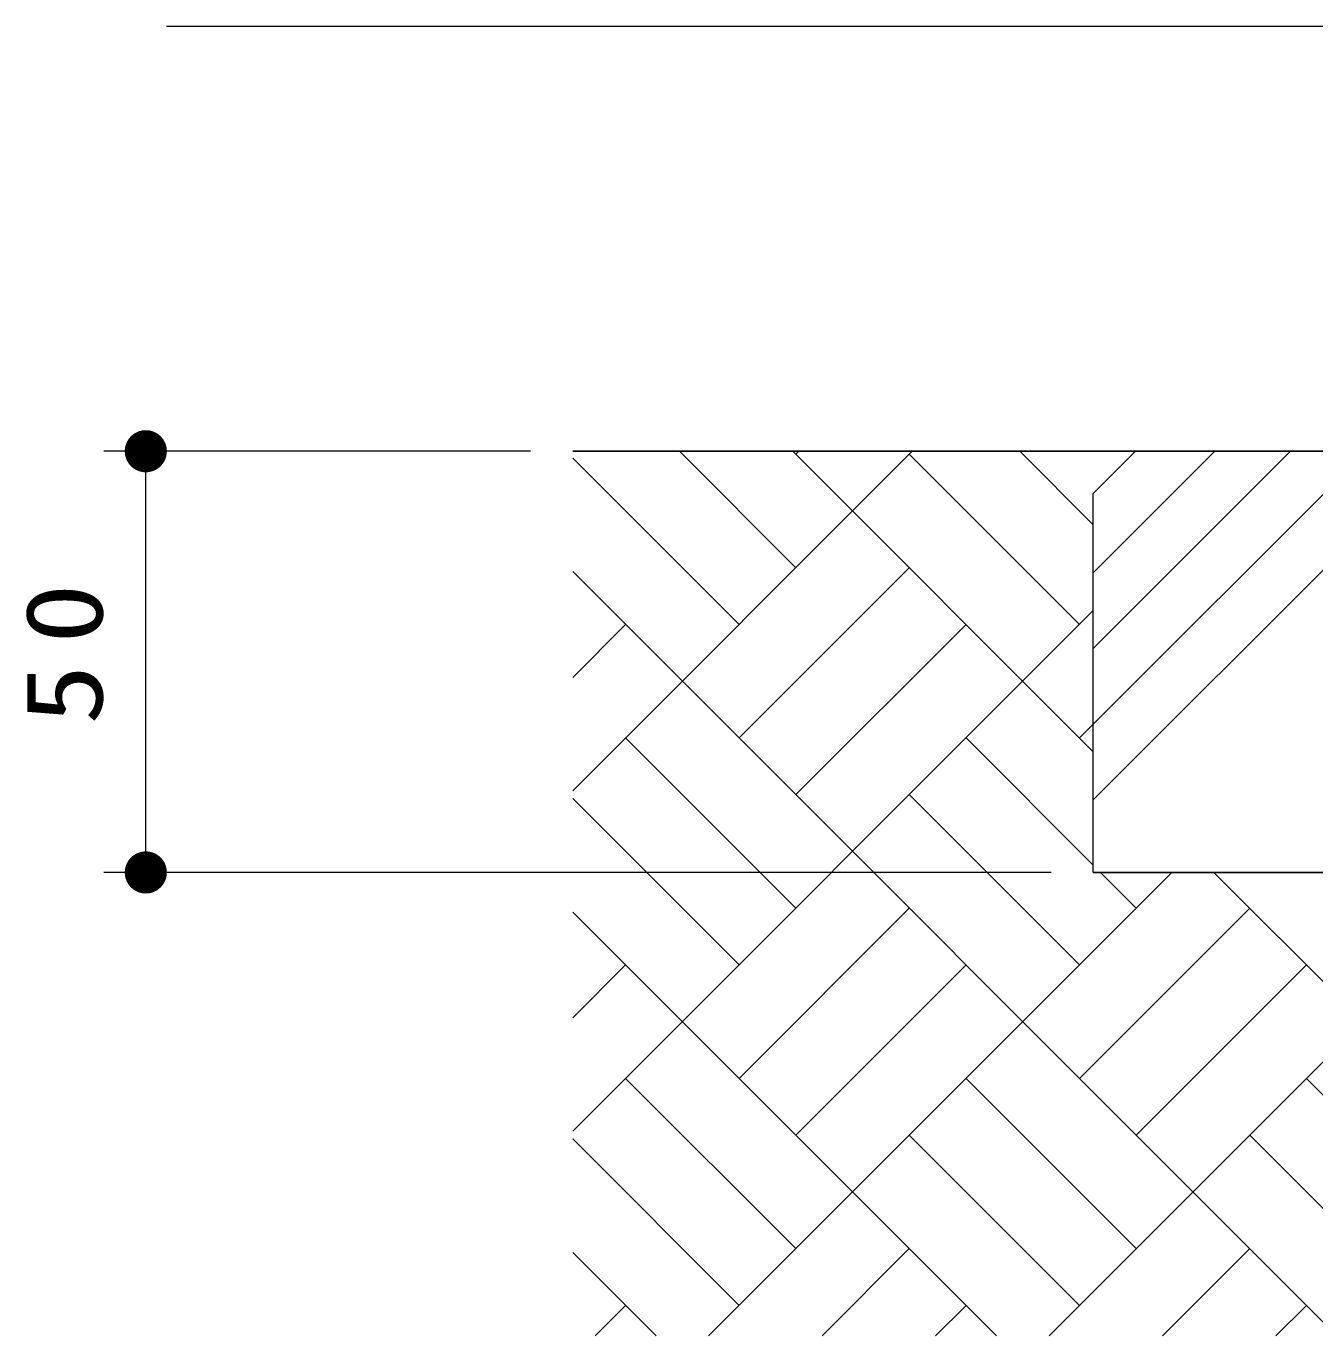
# Model space of a CAD drawing. Units: millimetres on the paper. Extents: x -365 to 0, y 0 to 257.
# Drawn here: x -76.2 to -45.6, y 150.15 to 181.24 of the extents above; entities that cross this region are included whole.
import ezdxf

# ---------------------------------------------------------------- set-up
doc = ezdxf.new("R2010")
doc.units = ezdxf.units.MM
doc.layers.add('LY_1', color=7, linetype='Continuous', lineweight=13)
doc.styles.add('ＭＳ ゴシック', font='')
doc.styles.get('ＭＳ ゴシック').set_extended_font_data('MS Gothic')

# ---------------------------------------------------------------- blocks, each defined once
blk = doc.blocks.new('filled_dot')
at = {"color": 0, "linetype": 'Continuous', "lineweight": -2, "const_width": 1.25}
blk.add_lwpolyline([(-0.625, 0, 1), (0.625, 0, 1)], format="xyb", close=True, dxfattribs=at)

msp = doc.modelspace()

# ---------------------------------------------------------------- linework, layer by layer
at = {"layer": 'LY_1'}
for p, q in [((-72.864, 181.235), (-39.444, 181.235)), ((-64.219, 171.145), (-74.356, 171.145)), ((-64.219, 171.145), (-74.356, 171.145)), ((-64.219, 171.145), (-74.356, 171.145)), ((-64.219, 171.145), (-74.356, 171.145)), ((-64.219, 171.145), (-74.356, 171.145)), ((-64.219, 171.145), (-74.356, 171.145)), ((-64.219, 171.145), (-74.356, 171.145)), ((-64.219, 171.145), (-74.356, 171.145)), ((-73.356, 161.145), (-73.356, 171.145)), ((-73.356, 161.145), (-73.356, 171.145)), ((-73.356, 161.145), (-73.356, 171.145)), ((-73.356, 161.145), (-73.356, 171.145)), ((-73.356, 161.145), (-73.356, 171.145)), ((-73.356, 161.145), (-73.356, 171.145)), ((-73.356, 161.145), (-73.356, 171.145)), ((-73.356, 161.145), (-73.356, 171.145)), ((-63.219, 163.083), (-55.157, 171.145)), ((-63.219, 163.083), (-55.157, 171.145)), ((-63.219, 163.083), (-55.157, 171.145)), ((-63.219, 163.083), (-55.157, 171.145)), ((-63.219, 163.083), (-55.157, 171.145)), ((-63.219, 163.083), (-55.157, 171.145)), ((-63.219, 163.083), (-55.157, 171.145)), ((-63.219, 163.083), (-55.157, 171.145)), ((-57.923, 168.38), (-60.688, 171.145)), ((-57.923, 168.38), (-60.688, 171.145)), ((-57.923, 168.38), (-60.688, 171.145)), ((-57.923, 168.38), (-60.688, 171.145)), ((-57.923, 168.38), (-60.688, 171.145)), ((-57.923, 168.38), (-60.688, 171.145)), ((-57.923, 168.38), (-60.688, 171.145)), ((-57.923, 168.38), (-60.688, 171.145)), ((-50.859, 164.011), (-57.994, 171.145)), ((-50.859, 164.011), (-57.994, 171.145)), ((-50.859, 164.011), (-57.994, 171.145)), ((-50.859, 164.011), (-57.994, 171.145)), ((-50.859, 164.011), (-57.994, 171.145)), ((-50.859, 164.011), (-57.994, 171.145)), ((-50.859, 164.011), (-57.994, 171.145)), ((-50.859, 164.011), (-57.994, 171.145)), ((-57.923, 171.074), (-57.851, 171.145)), ((-57.923, 171.074), (-57.851, 171.145)), ((-57.923, 171.074), (-57.851, 171.145)), ((-57.923, 171.074), (-57.851, 171.145)), ((-57.923, 171.074), (-57.851, 171.145)), ((-57.923, 171.074), (-57.851, 171.145)), ((-57.923, 171.074), (-57.851, 171.145)), ((-57.923, 171.074), (-57.851, 171.145)), ((-51.187, 167.033), (-55.229, 171.074)), ((-51.187, 167.033), (-55.229, 171.074)), ((-51.187, 167.033), (-55.229, 171.074)), ((-51.187, 167.033), (-55.229, 171.074)), ((-51.187, 167.033), (-55.229, 171.074)), ((-51.187, 167.033), (-55.229, 171.074)), ((-51.187, 167.033), (-55.229, 171.074)), ((-51.187, 167.033), (-55.229, 171.074)), ((-50.859, 169.399), (-52.606, 171.145)), ((-50.859, 169.399), (-52.606, 171.145)), ((-50.859, 169.399), (-52.606, 171.145)), ((-50.859, 169.399), (-52.606, 171.145)), ((-50.859, 169.399), (-52.606, 171.145)), ((-50.859, 169.399), (-52.606, 171.145)), ((-50.859, 169.399), (-52.606, 171.145)), ((-50.859, 169.399), (-52.606, 171.145)), ((-50.859, 162.871), (-42.585, 171.145)), ((-50.859, 164.667), (-44.381, 171.145)), ((-50.859, 166.463), (-46.177, 171.145)), ((-50.859, 168.259), (-47.973, 171.145)), ((-50.859, 162.871), (-42.585, 171.145)), ((-50.859, 164.667), (-44.381, 171.145)), ((-50.859, 166.463), (-46.177, 171.145)), ((-50.859, 168.259), (-47.973, 171.145)), ((-50.859, 162.871), (-42.585, 171.145)), ((-50.859, 164.667), (-44.381, 171.145)), ((-50.859, 166.463), (-46.177, 171.145)), ((-50.859, 168.259), (-47.973, 171.145)), ((-50.859, 162.871), (-42.585, 171.145)), ((-50.859, 164.667), (-44.381, 171.145)), ((-50.859, 166.463), (-46.177, 171.145)), ((-50.859, 168.259), (-47.973, 171.145)), ((-50.859, 162.871), (-42.585, 171.145)), ((-50.859, 164.667), (-44.381, 171.145)), ((-50.859, 166.463), (-46.177, 171.145)), ((-50.859, 168.259), (-47.973, 171.145)), ((-50.859, 162.871), (-42.585, 171.145)), ((-50.859, 164.667), (-44.381, 171.145)), ((-50.859, 166.463), (-46.177, 171.145)), ((-50.859, 168.259), (-47.973, 171.145)), ((-50.859, 162.871), (-42.585, 171.145)), ((-50.859, 164.667), (-44.381, 171.145)), ((-50.859, 166.463), (-46.177, 171.145)), ((-50.859, 168.259), (-47.973, 171.145)), ((-50.859, 162.871), (-42.585, 171.145)), ((-50.859, 164.667), (-44.381, 171.145)), ((-50.859, 166.463), (-46.177, 171.145)), ((-50.859, 168.259), (-47.973, 171.145)), ((-49.886, 171.119), (-49.912, 171.145)), ((-49.886, 171.119), (-49.912, 171.145)), ((-49.886, 171.119), (-49.912, 171.145)), ((-49.886, 171.119), (-49.912, 171.145)), ((-49.886, 171.119), (-49.912, 171.145)), ((-49.886, 171.119), (-49.912, 171.145)), ((-49.886, 171.119), (-49.912, 171.145)), ((-49.886, 171.119), (-49.912, 171.145)), ((-59.27, 167.033), (-63.219, 170.982)), ((-59.27, 167.033), (-63.219, 170.982)), ((-59.27, 167.033), (-63.219, 170.982)), ((-59.27, 167.033), (-63.219, 170.982)), ((-59.27, 167.033), (-63.219, 170.982)), ((-59.27, 167.033), (-63.219, 170.982)), ((-59.27, 167.033), (-63.219, 170.982)), ((-59.27, 167.033), (-63.219, 170.982)), ((-50.859, 161.145), (-50.859, 170.145)), ((-45.076, 150.145), (-63.219, 168.288)), ((-45.076, 150.145), (-63.219, 168.288)), ((-45.076, 150.145), (-63.219, 168.288)), ((-45.076, 150.145), (-63.219, 168.288)), ((-45.076, 150.145), (-63.219, 168.288)), ((-45.076, 150.145), (-63.219, 168.288)), ((-45.076, 150.145), (-63.219, 168.288)), ((-45.076, 150.145), (-63.219, 168.288)), ((-59.27, 164.339), (-55.229, 168.38)), ((-59.27, 164.339), (-55.229, 168.38)), ((-59.27, 164.339), (-55.229, 168.38)), ((-59.27, 164.339), (-55.229, 168.38)), ((-59.27, 164.339), (-55.229, 168.38)), ((-59.27, 164.339), (-55.229, 168.38)), ((-59.27, 164.339), (-55.229, 168.38)), ((-59.27, 164.339), (-55.229, 168.38)), ((-63.219, 155.001), (-50.859, 167.361)), ((-63.219, 155.001), (-50.859, 167.361)), ((-63.219, 155.001), (-50.859, 167.361)), ((-63.219, 155.001), (-50.859, 167.361)), ((-63.219, 155.001), (-50.859, 167.361)), ((-63.219, 155.001), (-50.859, 167.361)), ((-63.219, 155.001), (-50.859, 167.361)), ((-63.219, 155.001), (-50.859, 167.361)), ((-63.219, 165.777), (-61.964, 167.033)), ((-63.219, 165.777), (-61.964, 167.033)), ((-63.219, 165.777), (-61.964, 167.033)), ((-63.219, 165.777), (-61.964, 167.033)), ((-63.219, 165.777), (-61.964, 167.033)), ((-63.219, 165.777), (-61.964, 167.033)), ((-63.219, 165.777), (-61.964, 167.033)), ((-63.219, 165.777), (-61.964, 167.033)), ((-57.923, 162.992), (-53.882, 167.033)), ((-57.923, 162.992), (-53.882, 167.033)), ((-57.923, 162.992), (-53.882, 167.033)), ((-57.923, 162.992), (-53.882, 167.033)), ((-57.923, 162.992), (-53.882, 167.033)), ((-57.923, 162.992), (-53.882, 167.033)), ((-57.923, 162.992), (-53.882, 167.033)), ((-57.923, 162.992), (-53.882, 167.033)), ((-51.187, 164.339), (-50.859, 164.667)), ((-51.187, 164.339), (-50.859, 164.667)), ((-51.187, 164.339), (-50.859, 164.667)), ((-51.187, 164.339), (-50.859, 164.667)), ((-51.187, 164.339), (-50.859, 164.667)), ((-51.187, 164.339), (-50.859, 164.667)), ((-51.187, 164.339), (-50.859, 164.667)), ((-51.187, 164.339), (-50.859, 164.667)), ((-57.923, 160.298), (-61.964, 164.339)), ((-57.923, 160.298), (-61.964, 164.339)), ((-57.923, 160.298), (-61.964, 164.339)), ((-57.923, 160.298), (-61.964, 164.339)), ((-57.923, 160.298), (-61.964, 164.339)), ((-57.923, 160.298), (-61.964, 164.339)), ((-57.923, 160.298), (-61.964, 164.339)), ((-57.923, 160.298), (-61.964, 164.339)), ((-50.859, 161.317), (-53.882, 164.339)), ((-50.859, 161.317), (-53.882, 164.339)), ((-50.859, 161.317), (-53.882, 164.339)), ((-50.859, 161.317), (-53.882, 164.339)), ((-50.859, 161.317), (-53.882, 164.339)), ((-50.859, 161.317), (-53.882, 164.339)), ((-50.859, 161.317), (-53.882, 164.339)), ((-50.859, 161.317), (-53.882, 164.339)), ((-51.187, 158.951), (-55.229, 162.992)), ((-51.187, 158.951), (-55.229, 162.992)), ((-51.187, 158.951), (-55.229, 162.992)), ((-51.187, 158.951), (-55.229, 162.992)), ((-51.187, 158.951), (-55.229, 162.992)), ((-51.187, 158.951), (-55.229, 162.992)), ((-51.187, 158.951), (-55.229, 162.992)), ((-51.187, 158.951), (-55.229, 162.992)), ((-59.27, 158.951), (-63.219, 162.9)), ((-59.27, 158.951), (-63.219, 162.9)), ((-59.27, 158.951), (-63.219, 162.9)), ((-59.27, 158.951), (-63.219, 162.9)), ((-59.27, 158.951), (-63.219, 162.9)), ((-59.27, 158.951), (-63.219, 162.9)), ((-59.27, 158.951), (-63.219, 162.9)), ((-59.27, 158.951), (-63.219, 162.9)), ((-51.859, 161.145), (-74.356, 161.145)), ((-51.859, 161.145), (-74.356, 161.145)), ((-51.859, 161.145), (-74.356, 161.145)), ((-51.859, 161.145), (-74.356, 161.145)), ((-51.859, 161.145), (-74.356, 161.145)), ((-51.859, 161.145), (-74.356, 161.145)), ((-51.859, 161.145), (-74.356, 161.145)), ((-51.859, 161.145), (-74.356, 161.145)), ((-59.993, 150.145), (-48.993, 161.145)), ((-59.993, 150.145), (-48.993, 161.145)), ((-59.993, 150.145), (-48.993, 161.145)), ((-59.993, 150.145), (-48.993, 161.145)), ((-59.993, 150.145), (-48.993, 161.145)), ((-59.993, 150.145), (-48.993, 161.145)), ((-59.993, 150.145), (-48.993, 161.145)), ((-59.993, 150.145), (-48.993, 161.145)), ((-51.911, 150.145), (-40.911, 161.145)), ((-51.911, 150.145), (-40.911, 161.145)), ((-51.911, 150.145), (-40.911, 161.145)), ((-51.911, 150.145), (-40.911, 161.145)), ((-51.911, 150.145), (-40.911, 161.145)), ((-51.911, 150.145), (-40.911, 161.145)), ((-51.911, 150.145), (-40.911, 161.145)), ((-51.911, 150.145), (-40.911, 161.145)), ((-49.84, 160.298), (-50.688, 161.145)), ((-49.84, 160.298), (-50.688, 161.145)), ((-49.84, 160.298), (-50.688, 161.145)), ((-49.84, 160.298), (-50.688, 161.145)), ((-49.84, 160.298), (-50.688, 161.145)), ((-49.84, 160.298), (-50.688, 161.145)), ((-49.84, 160.298), (-50.688, 161.145)), ((-49.84, 160.298), (-50.688, 161.145)), ((-36.994, 150.145), (-47.994, 161.145)), ((-36.994, 150.145), (-47.994, 161.145)), ((-36.994, 150.145), (-47.994, 161.145)), ((-36.994, 150.145), (-47.994, 161.145)), ((-36.994, 150.145), (-47.994, 161.145)), ((-36.994, 150.145), (-47.994, 161.145)), ((-36.994, 150.145), (-47.994, 161.145)), ((-36.994, 150.145), (-47.994, 161.145)), ((-53.158, 150.145), (-63.219, 160.206)), ((-53.158, 150.145), (-63.219, 160.206)), ((-53.158, 150.145), (-63.219, 160.206)), ((-53.158, 150.145), (-63.219, 160.206)), ((-53.158, 150.145), (-63.219, 160.206)), ((-53.158, 150.145), (-63.219, 160.206)), ((-53.158, 150.145), (-63.219, 160.206)), ((-53.158, 150.145), (-63.219, 160.206)), ((-59.27, 156.256), (-55.229, 160.298)), ((-59.27, 156.256), (-55.229, 160.298)), ((-59.27, 156.256), (-55.229, 160.298)), ((-59.27, 156.256), (-55.229, 160.298)), ((-59.27, 156.256), (-55.229, 160.298)), ((-59.27, 156.256), (-55.229, 160.298)), ((-59.27, 156.256), (-55.229, 160.298)), ((-59.27, 156.256), (-55.229, 160.298)), ((-51.187, 156.256), (-47.146, 160.298)), ((-51.187, 156.256), (-47.146, 160.298)), ((-51.187, 156.256), (-47.146, 160.298)), ((-51.187, 156.256), (-47.146, 160.298)), ((-51.187, 156.256), (-47.146, 160.298)), ((-51.187, 156.256), (-47.146, 160.298)), ((-51.187, 156.256), (-47.146, 160.298)), ((-51.187, 156.256), (-47.146, 160.298)), ((-63.219, 157.695), (-61.964, 158.951)), ((-63.219, 157.695), (-61.964, 158.951)), ((-63.219, 157.695), (-61.964, 158.951)), ((-63.219, 157.695), (-61.964, 158.951)), ((-63.219, 157.695), (-61.964, 158.951)), ((-63.219, 157.695), (-61.964, 158.951)), ((-63.219, 157.695), (-61.964, 158.951)), ((-63.219, 157.695), (-61.964, 158.951)), ((-57.923, 154.909), (-53.882, 158.951)), ((-57.923, 154.909), (-53.882, 158.951)), ((-57.923, 154.909), (-53.882, 158.951)), ((-57.923, 154.909), (-53.882, 158.951)), ((-57.923, 154.909), (-53.882, 158.951)), ((-57.923, 154.909), (-53.882, 158.951)), ((-57.923, 154.909), (-53.882, 158.951)), ((-57.923, 154.909), (-53.882, 158.951)), ((-49.84, 154.909), (-45.799, 158.951)), ((-49.84, 154.909), (-45.799, 158.951)), ((-49.84, 154.909), (-45.799, 158.951)), ((-49.84, 154.909), (-45.799, 158.951)), ((-49.84, 154.909), (-45.799, 158.951)), ((-49.84, 154.909), (-45.799, 158.951)), ((-49.84, 154.909), (-45.799, 158.951)), ((-49.84, 154.909), (-45.799, 158.951)), ((-57.923, 152.215), (-61.964, 156.256)), ((-57.923, 152.215), (-61.964, 156.256)), ((-57.923, 152.215), (-61.964, 156.256)), ((-57.923, 152.215), (-61.964, 156.256)), ((-57.923, 152.215), (-61.964, 156.256)), ((-57.923, 152.215), (-61.964, 156.256)), ((-57.923, 152.215), (-61.964, 156.256)), ((-57.923, 152.215), (-61.964, 156.256)), ((-49.84, 152.215), (-53.882, 156.256)), ((-49.84, 152.215), (-53.882, 156.256)), ((-49.84, 152.215), (-53.882, 156.256)), ((-49.84, 152.215), (-53.882, 156.256)), ((-49.84, 152.215), (-53.882, 156.256)), ((-49.84, 152.215), (-53.882, 156.256)), ((-49.84, 152.215), (-53.882, 156.256)), ((-49.84, 152.215), (-53.882, 156.256)), ((-41.758, 152.215), (-45.799, 156.256)), ((-41.758, 152.215), (-45.799, 156.256)), ((-41.758, 152.215), (-45.799, 156.256)), ((-41.758, 152.215), (-45.799, 156.256)), ((-41.758, 152.215), (-45.799, 156.256)), ((-41.758, 152.215), (-45.799, 156.256)), ((-41.758, 152.215), (-45.799, 156.256)), ((-41.758, 152.215), (-45.799, 156.256)), ((-51.187, 150.868), (-55.229, 154.909)), ((-51.187, 150.868), (-55.229, 154.909)), ((-51.187, 150.868), (-55.229, 154.909)), ((-51.187, 150.868), (-55.229, 154.909)), ((-51.187, 150.868), (-55.229, 154.909)), ((-51.187, 150.868), (-55.229, 154.909)), ((-51.187, 150.868), (-55.229, 154.909)), ((-51.187, 150.868), (-55.229, 154.909)), ((-43.105, 150.868), (-47.146, 154.909)), ((-43.105, 150.868), (-47.146, 154.909)), ((-43.105, 150.868), (-47.146, 154.909)), ((-43.105, 150.868), (-47.146, 154.909)), ((-43.105, 150.868), (-47.146, 154.909)), ((-43.105, 150.868), (-47.146, 154.909)), ((-43.105, 150.868), (-47.146, 154.909)), ((-43.105, 150.868), (-47.146, 154.909)), ((-59.27, 150.868), (-63.219, 154.818)), ((-59.27, 150.868), (-63.219, 154.818)), ((-59.27, 150.868), (-63.219, 154.818)), ((-59.27, 150.868), (-63.219, 154.818)), ((-59.27, 150.868), (-63.219, 154.818)), ((-59.27, 150.868), (-63.219, 154.818)), ((-59.27, 150.868), (-63.219, 154.818)), ((-59.27, 150.868), (-63.219, 154.818)), ((-61.24, 150.145), (-63.219, 152.124)), ((-61.24, 150.145), (-63.219, 152.124)), ((-61.24, 150.145), (-63.219, 152.124)), ((-61.24, 150.145), (-63.219, 152.124)), ((-61.24, 150.145), (-63.219, 152.124)), ((-61.24, 150.145), (-63.219, 152.124)), ((-61.24, 150.145), (-63.219, 152.124)), ((-61.24, 150.145), (-63.219, 152.124)), ((-57.299, 150.145), (-55.229, 152.215)), ((-57.299, 150.145), (-55.229, 152.215)), ((-57.299, 150.145), (-55.229, 152.215)), ((-57.299, 150.145), (-55.229, 152.215)), ((-57.299, 150.145), (-55.229, 152.215)), ((-57.299, 150.145), (-55.229, 152.215)), ((-57.299, 150.145), (-55.229, 152.215)), ((-57.299, 150.145), (-55.229, 152.215)), ((-49.217, 150.145), (-47.146, 152.215)), ((-49.217, 150.145), (-47.146, 152.215)), ((-49.217, 150.145), (-47.146, 152.215)), ((-49.217, 150.145), (-47.146, 152.215)), ((-49.217, 150.145), (-47.146, 152.215)), ((-49.217, 150.145), (-47.146, 152.215)), ((-49.217, 150.145), (-47.146, 152.215)), ((-49.217, 150.145), (-47.146, 152.215)), ((-62.687, 150.145), (-61.964, 150.868)), ((-62.687, 150.145), (-61.964, 150.868)), ((-62.687, 150.145), (-61.964, 150.868)), ((-62.687, 150.145), (-61.964, 150.868)), ((-62.687, 150.145), (-61.964, 150.868)), ((-62.687, 150.145), (-61.964, 150.868)), ((-62.687, 150.145), (-61.964, 150.868)), ((-62.687, 150.145), (-61.964, 150.868)), ((-54.605, 150.145), (-53.882, 150.868)), ((-54.605, 150.145), (-53.882, 150.868)), ((-54.605, 150.145), (-53.882, 150.868)), ((-54.605, 150.145), (-53.882, 150.868)), ((-54.605, 150.145), (-53.882, 150.868)), ((-54.605, 150.145), (-53.882, 150.868)), ((-54.605, 150.145), (-53.882, 150.868)), ((-54.605, 150.145), (-53.882, 150.868)), ((-46.523, 150.145), (-45.799, 150.868)), ((-46.523, 150.145), (-45.799, 150.868)), ((-46.523, 150.145), (-45.799, 150.868)), ((-46.523, 150.145), (-45.799, 150.868)), ((-46.523, 150.145), (-45.799, 150.868)), ((-46.523, 150.145), (-45.799, 150.868)), ((-46.523, 150.145), (-45.799, 150.868)), ((-46.523, 150.145), (-45.799, 150.868))]:
    msp.add_line(p, q, dxfattribs=at)
at = {"layer": 'LY_1', "lineweight": 25}
for p, q in [((-49.859, 171.145), (-63.219, 171.145)), ((-49.859, 171.145), (-50.859, 170.145)), ((-49.859, 171.145), (-21.582, 171.145)), ((-50.859, 161.145), (-21.582, 161.145))]:
    msp.add_line(p, q, dxfattribs=at)

# ---------------------------------------------------------------- block references
at = {"layer": 'LY_1', "xscale": 0.4, "yscale": 0.4}
for p, rotation in [((-73.356, 171.145), 270), ((-73.356, 171.145), 270), ((-73.356, 171.145), 270), ((-73.356, 171.145), 270), ((-73.356, 171.145), 270), ((-73.356, 171.145), 270), ((-73.356, 171.145), 270), ((-73.356, 171.145), 270), ((-73.356, 161.145), 90), ((-73.356, 161.145), 90), ((-73.356, 161.145), 90), ((-73.356, 161.145), 90), ((-73.356, 161.145), 90), ((-73.356, 161.145), 90), ((-73.356, 161.145), 90), ((-73.356, 161.145), 90)]:
    msp.add_blockref('filled_dot', p, dxfattribs=dict(at, rotation=rotation))

# ---------------------------------------------------------------- texts
at = {"layer": 'LY_1', "insert": (-74.356, 166.573), "char_height": 1.833, "attachment_point": 8, "rotation": 90, "style": 'ＭＳ ゴシック'}
msp.add_mtext('\\T1.34;\\W1.15;50', dxfattribs=at)
msp.add_mtext('\\T1.34;\\W1.15;50', dxfattribs=at)
msp.add_mtext('\\T1.34;\\W1.15;50', dxfattribs=at)
msp.add_mtext('\\T1.34;\\W1.15;50', dxfattribs=at)
msp.add_mtext('\\T1.34;\\W1.15;50', dxfattribs=at)
msp.add_mtext('\\T1.34;\\W1.15;50', dxfattribs=at)
msp.add_mtext('\\T1.34;\\W1.15;50', dxfattribs=at)
msp.add_mtext('\\T1.34;\\W1.15;50', dxfattribs=at)

doc.saveas('drawing.dxf')
